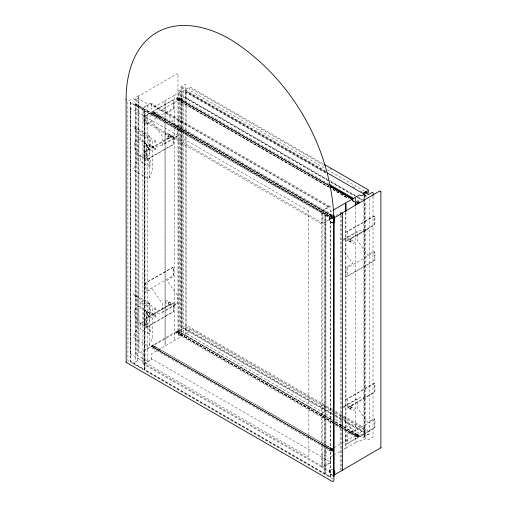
<?xml version="1.0" encoding="UTF-8"?>
<svg xmlns="http://www.w3.org/2000/svg" width="507" height="507" viewBox="0 0 507 507"><rect width="100%" height="100%" fill="white"/><g stroke="black" fill="none" stroke-linecap="round" stroke-linejoin="round"><path stroke-width="0.38" stroke-dasharray="2.54 1.9" d="M130.223 102.509L130.223 361.466L144.482 369.698L144.729 110.602L130.223 102.509L144.482 110.748L144.482 369.698M130.312 109.246L130.312 353.949L307.907 456.484M130.464 102.37L130.464 361.326L144.729 369.559M138.772 95.937L138.772 352.251L139.837 352.866L177.982 330.558M174.452 95.443L164.997 100.709L165.079 345.413L165.079 100.76L150.94 108.923L151.473 109.227L151.473 103.251L150.94 102.946L148.101 104.41L136.465 97.737L136.465 354.241L138.975 352.695L138.956 96.038L138.379 95.874L135.407 97.642L135.407 354.241L147.727 361.409L147.727 104.803L142.904 107.585L142.904 364.191L143.43 364.495L151.473 359.856L151.473 353.88L181.341 336.578L181.341 91.925L179.77 90.956L179.751 335.558L183.73 333.219L185.505 334.119L186.094 333.872L186.094 89.181L181.893 86.862M177.982 330.735L177.982 74.529M329.632 469.653L329.734 473.677L332.497 475.332M363.937 201.247L363.937 437.097L365.528 438.124L365.528 200.683M363.937 200.455L363.937 195.708M364.628 436.812L364.628 199.473M364.628 198.681L364.628 195.518M365.528 197.521L365.528 195.144M369.413 198.706L369.413 433.979L368.19 434.689L342.092 419.619M373 196.539L373 437.135L368.659 439.696L366.067 438.492L361.554 441.071L359.609 440.171L355.198 442.611M153.253 345.679L152.29 347.067L152.55 346.756L332.218 450.558L332.693 450.4M134.254 295.448L136.339 296.652L136.991 297.609L137.086 313.497L136.991 329.493L134.254 334.823A3.707 2.167 -59.7 0 0 133.474 337.389L148.735 346.218L151.606 339.988L152.214 337.618L152.22 307.236L151.827 305.835L134.254 295.448A3.707 2.155 -59.5 0 1 133.48 293.775L148.735 302.559L149.191 303.953L148.735 302.559M364.628 436.907L364.615 201.146M168.324 135.933L168.495 136.852L165.44 135.09L165.383 133.728L166.594 133.094L169.649 134.856L169.072 134.913M351.345 407.888L351.44 407.064L350.591 406.462L350.857 407.058M345.888 232.618L346.294 231.914L374.001 215.919L374.616 216.077L374.736 224.411L374.324 225.121L352.866 237.815L342.757 240.21L357.372 231.756L357.372 240.445L367.835 255.23L374.001 251.415L374.705 251.687L374.698 260.116L346.332 276.638L345.888 276.188L346.008 267.721L352.752 263.374L342.567 249.184M345.888 399.922L346.294 399.218L374.001 383.222L374.616 383.381L374.736 391.715L374.324 392.424L352.866 405.118L342.757 407.514L357.372 399.06L357.372 407.755L367.835 422.534L374.001 418.725L374.705 418.991L374.698 427.42L346.332 443.942L345.888 443.492L346.008 435.025L352.752 430.677L342.567 416.488M149.248 177.665L149.248 136.884L148.735 135.236L133.48 126.458A3.707 2.155 -59.5 0 0 134.254 128.125L136.339 129.336L136.991 130.293L137.086 146.181L136.991 162.17L134.254 167.506A3.707 2.167 -59.7 0 0 133.474 170.067L148.735 178.895L151.606 172.665L152.214 170.295L152.22 139.913L151.827 138.512L134.254 128.125M149.248 344.988L149.432 305.132L148.893 303.078L149.451 304.409L149.09 303.725M151.929 339.177L152.151 338.321M329.537 469.64L329.861 473.868M178.134 100.044C182.463 96.476 174.167 96.317 176.753 100.671L178.185 100.481L179.129 98.764L329.246 185.435M343.771 415.987L364.375 427.883L364.343 433.003L343.74 421.108M351.44 407.875L350.591 409.016L349.291 408.705L349.887 408.655M177.336 330.76L177.564 331.375L177.254 330.944M148.919 145.427L148.919 139.837L140.616 134.856L140.059 135.249L140.255 140.433L148.494 145.376L150.015 144.793L150.338 144.203L150.186 139.152L141.998 134.247L140.255 134.843M148.919 166.34L148.919 160.751L140.616 155.769L140.059 156.162L140.255 161.346L148.494 166.29L150.015 165.707L150.338 165.117L150.186 160.066L141.998 155.161L140.255 155.757M140.236 302.216L140.236 307.806L148.893 312.8C151.492 311.957 150.769 307.914 149.844 306.127L142.004 301.602L140.236 302.216L148.475 306.773L149.096 307.85L148.893 312.8M140.236 323.13L140.236 328.72L148.893 333.714C151.492 332.871 150.769 328.828 149.844 327.04L142.004 322.515L140.236 323.13L148.475 327.687L149.096 328.764L148.893 333.714M137.733 360.185L134.317 363.418L135.293 361.865L135.274 103.656L333.372 218.225M332.858 215.038L154.641 112.148L154.185 112.415L154.185 113.093L332.611 215.982L154.35 113.067L153.938 114.151L153.127 114.309L331.382 217.224L331.863 215.963L332.763 215.26M357.156 434.752C355.363 435.881 357.397 433.415 358.538 434.138C359.837 435.507 358.037 438.34 356.313 437.389C355.597 436.85 356.44 434.309 356.155 436.033L342.402 428.092M178.204 98.497C178.775 100.177 176.398 99.22 178.204 98.497L329.835 186.101M154.236 113.796C155.903 109.626 149.59 112.364 151.98 114.975L153.184 114.95L154.185 113.771M332.503 421.9L178.958 333.251C180.98 328.523 174.655 330.387 176.753 333.777L178.191 333.587L179.136 331.87L332.674 420.518M153.444 345.907C153.982 347.631 151.631 346.592 153.444 345.907L160.168 349.792L160.168 350.508L159.553 350.863M331.477 449.665L331.388 450.336L153.127 347.422L331.559 450.311L331.103 451.255L152.841 348.334L152.48 346.503L153.171 345.761M153.437 112.801C154.008 114.468 151.631 113.524 153.437 112.801L160.168 116.686L160.168 117.402L159.547 117.757L152.816 113.872M331.527 216.578L331.559 215.836M154.35 346.712L153.184 348.056L151.98 348.081C149.907 344.462 156.238 343.512 154.185 347.561L332.674 450.457M137.796 360.128L138.043 101.787L137.543 100.906L133.487 98.707L127.859 101.013L127.935 360.338L128.474 361.022L332.998 479.102M176.398 332.377L177.07 332.231L176.556 332.389M168.723 135.084L168.159 136.383L169.078 137.353L168.818 136.814M365.496 195.195L364.311 196.051L364.299 200.404M181.893 331.477L185.879 329.106L185.879 84.454L185.524 84.244L181.031 86.817L181.031 331.47L183.198 332.852L183.198 88.199L178.692 90.905L178.692 335.558L180.283 336.578L180.283 91.925L174.37 95.303L174.37 339.95M168.761 135.166L169.427 134.678L170.371 135.115L169.775 135.16M350.907 408.648L350.014 408.959L353.075 410.721L354.412 409.783L354.222 408.724L351.167 406.963L351.408 407.489M147.613 312.527L147.062 314.131L149.331 315.55L149.331 314.22L150.484 313.554L148.393 312.35L147.67 312.496M332.687 217.294L332.218 217.452L325.488 213.567L325.488 212.851L326.109 212.496L332.839 216.381M166.993 139.114L166.562 139.026L173.045 135.401L173.654 135.565L173.527 144.463L145.667 160.592L145.053 160.434L144.932 152.1L145.344 151.39L166.803 138.696L176.962 136.288L162.297 144.755L162.398 136.263L152.043 121.42L145.667 125.09L144.964 124.823L145.053 116.198L173.337 99.873L173.781 100.323L173.654 108.79L166.917 113.137L177.368 127.815L177.368 136.535L162.487 145.173L152.328 147.581M352.676 404.7L353.106 404.789L346.623 408.414L345.888 407.996M144.755 110.9L325.088 214.734L324.841 473.83L144.755 369.857L144.755 110.9L324.841 214.879L324.841 473.83M329.525 187.419L177.944 99.999L329.385 187.463M332.554 210.513L329.734 212.141L330.26 212.452L330.26 206.476L329.734 206.172L321.78 210.811L321.78 467.41L332.434 473.614M325.659 215.348L330.482 217.852L330.241 476.948L325.659 474.298L325.659 215.348L330.241 217.991L330.241 476.948M332.655 217.465L332.491 217.997L332.567 217.642M332.687 217.528L321.945 224.069L143.684 121.154L143.684 107.801L151.422 103.333L329.683 206.248L329.328 207.572L151.067 104.657L150.978 104.106L329.239 207.021L322.389 210.975L322.389 222.903L144.127 119.988L152.499 115.184L153.253 112.351L152.29 113.955L153.304 112.922L332.396 216.375M336.135 215.538L338.834 213.979M343.239 239.386L357.182 231.338L367.341 228.93L346.623 241.11L345.888 240.692M343.239 406.69L357.182 398.641L367.341 396.233M307.977 456.446L308.871 455.926L308.801 211.108M334.043 447.732L341.376 443.498M342.048 443.118L355.584 435.374L333.606 422.686M357.175 434.784L342.269 426.057M332.655 450.571L332.491 451.11L332.567 450.748M333.029 455.501L330.26 457.105L330.26 463.075L322.845 467.41L322.908 210.899M333.707 455.115L341.769 450.457M345.825 448.112L355.28 442.75L355.198 206.85M146.656 143.893L146.143 144.641L146.244 154.781C145.965 156.029 146.65 157.443 146.878 155.338A1.464 0.843 -60 0 1 146.504 154.635L146.504 145.813A1.464 0.843 -60 0 1 146.878 144.685C146.612 142.404 142.822 141.757 143.893 144.609L143.798 155.003L146.212 156.454M146.656 311.266L146.143 312.014L146.244 322.154C145.965 323.396 146.65 324.816 146.878 322.712A1.464 0.843 -60 0 1 146.504 322.008L146.504 313.187A1.464 0.843 -60 0 1 146.878 312.058C146.612 309.771 142.822 309.131 143.893 311.982L143.798 322.376L146.212 323.827M177.19 332.757L178.096 331.356M177.063 332.763L177.323 331.806L178.02 331.439M332.769 448.365C331.052 448.727 330.444 452.669 332.826 451.762M331.477 216.546C330.843 217.237 331.312 219.537 332.82 218.65M154.267 346.851L154.35 346.173L332.611 449.094L154.217 346.224M179.77 99.448L183.819 97.186L185.543 97.052L185.543 90.126L326.077 171.246M332.693 449.462L332.218 450.558M332.687 216.356L332.218 217.452M170.143 302.337L169.775 302.464M349.526 241.478L349.887 241.351M357.251 434.841L342.029 426.026M155.903 140.731C154.806 140.724 155.186 143.418 155.953 141.966C156.41 138.493 152.664 141.516 155.351 142.442M155.903 148.107C154.806 148.101 155.186 150.794 155.953 149.343C156.397 145.858 152.645 148.874 155.351 149.819M155.903 308.104C154.806 308.098 155.186 310.791 155.953 309.34C156.403 305.867 152.677 308.883 155.351 309.815M155.903 315.474C154.933 315.424 154.996 317.978 155.903 316.869C156.65 313.275 152.607 316.134 155.351 317.186M179.041 331.952L332.535 420.569M178.21 331.61L177.589 331.965L177.589 332.681L184.32 336.566L184.941 336.211L184.941 335.495L178.21 331.61L178.21 332.326L177.589 332.681M357.619 435.183C355.832 435.722 358.043 436.996 357.619 435.183L350.888 431.299L350.267 431.653L350.267 432.37L356.998 436.254M349.589 241.459L350.242 241.833L351.243 241.028L351.44 239.76L350.591 239.158L350.857 239.748M170.073 302.362L169.427 301.982L168.425 302.787L168.229 304.054L168.882 304.428M330.811 449.671L322.357 454.595L322.389 466.44L144.134 363.525L150.871 359.685L151.422 358.709L329.721 461.668L329.575 462.859L321.945 467.22L143.684 364.299L143.646 351.028L183.261 328.435L186.113 324.968L332.807 409.656M186.082 97.674L329.347 180.384M323.117 163.736L190.131 86.963L184.618 90.145L184.618 90.557L325.824 172.082M324.727 165.7L189.681 87.736L189.776 90.297L324.816 168.261M329.525 168.47L332.262 170.048M327.554 169.845L364.558 191.209M352.802 186.677L355.546 188.255M360.344 191.025L362.397 192.216M325.703 171.81L187.235 91.868L186.082 92.432L327.978 174.351M326.185 172.887L183.616 90.576L182.393 91.279L182.393 327.421L332.497 414.08M364.552 195.037L368.665 197.413M330.032 180.777L357.473 196.621M358.126 197.001L363.639 200.176M328.397 180.479L185.131 97.769L328.263 180.701M331.134 182.064L355.122 195.905M355.806 196.304L361.973 199.866M331.008 182.279L354.989 196.127M357.733 197.711L361.84 200.088M328.853 184.123L179.421 97.851L178.958 98.117L179.041 98.846L329.106 185.486M329.556 186.082L178.071 98.624L177.456 99.201L177.203 100.944L154.939 113.745L332.465 216.236M177.589 99.575L184.314 103.46L184.935 103.098L184.935 102.382M352.346 200.461L354.342 201.615M332.947 189.396L348.024 198.098M352.137 200.474L354.19 201.659M329.62 187.501L178.033 99.961M333.048 189.479L348.81 198.573M352.232 200.557L354.292 201.742M332.807 189.441L347.884 198.148M352.682 200.918L354.051 201.704M333.156 217.288L331.673 216.457L329.588 217.161L329.67 221.261L332.947 223.188M333.372 218.587L134.298 103.643L333.023 218.549M332.915 222.991L329.632 221.046L329.67 216.983L329.67 221.014L333.048 223.137M308.871 211.153L131.275 108.618L130.312 109.544M152.911 146.327A2.301 1.331 -60 0 0 150.192 148.741A2.301 1.331 -60 0 0 152.182 149.895A2.301 1.331 -60 0 0 152.911 146.327L150.509 145.16L148.76 146.586L148.399 148.817L150.611 150.313M335.545 411.24L343.087 415.594M332.712 410.689L190.131 328.371L189.738 328.663L189.631 331.318L186.094 333.321L332.782 418.009M335.45 412.273L342.986 416.627M343.676 417.02L368.393 431.292L368.424 434.341L362.93 437.617L342.269 425.709M334.29 412.59L185.543 326.711L185.587 333.486L184.618 334.69L332.674 420.17M334.975 412.99L363.804 429.632C361.821 432.275 357.803 433.067 357.22 436.172L343.467 428.231M332.554 413.427L187.235 329.531L186.082 330.089L332.776 414.777M335.298 415.011L342.833 419.365M343.518 419.758L365.496 432.446L364.311 433.707L364.356 436.235L343.746 424.34M335.241 415.664L341.407 419.226M335.514 416.361L343.055 420.715M152.911 313.63A2.301 1.331 -60 0 0 150.192 316.045A2.301 1.331 -60 0 0 152.182 317.198A2.301 1.331 -60 0 0 152.911 313.63L150.509 312.464L148.76 313.89L148.399 316.121L150.611 317.616M335.526 419.593L343.062 423.947M335.419 421.754L341.585 425.316M335.419 422.103L341.585 425.665M335.178 422.065L341.445 425.709M335.241 423.484L342.783 427.832M332.922 422.287L177.323 332.453L177.608 334.031L332.522 423.472M332.947 422.508L177.944 333.105L332.807 422.553M333.638 422.901L356.326 436.007L356.332 436.685L355.87 436.952L343.486 429.803M335.552 424.137L341.718 427.699M335.26 425.056L342.802 429.404M343.79 449.291L345.907 448.163L345.825 212.262M332.839 449.487L326.109 445.602L325.494 445.957L325.494 446.673M341.401 470.122L340.393 469.488L340.393 215.355M333.257 469.926L331.774 469.089L329.683 469.799L329.759 473.639L333.055 475.604M325.088 473.69L144.996 369.717L144.996 110.76M330.482 476.802L325.906 474.159L325.906 215.209M332.478 449.139L331.508 449.601M149.394 136.871L148.735 135.236M149.394 304.194L149.052 303.826L149.292 304.105M168.818 304.118L168.894 304.498M130.312 353.949L130.312 353.582M364.615 194.821L364.615 197.983M345.907 212.306L345.907 448.068M341.515 215.317L341.515 469.355M181.893 86.824L181.893 331.515M177.982 74.706L176.918 73.8L138.772 96.115M144.932 319.404L144.932 327.471L145.509 327.94L173.66 311.596L173.781 303.123L173.21 302.647L152.328 314.885L162.487 312.477L177.368 303.845L177.368 295.118L166.917 280.441L173.654 276.093L173.781 267.626L173.337 267.176L145.186 283.331L144.932 291.975L145.667 292.4L152.075 288.762L162.398 303.566L162.297 312.058L176.962 303.592L166.803 306L151.999 314.543L145.344 318.694L144.932 319.404M145.953 318.65L146.155 327.237L173.451 311.475L173.451 303.009L145.953 318.65M145.953 282.614L146.155 291.195L173.451 275.44L173.451 266.967L145.953 282.614M145.953 151.346L146.155 159.933L173.451 144.172L173.451 135.705L145.953 151.346M145.953 115.311L146.155 123.892L173.451 108.13L173.451 99.664L145.953 115.311M147.005 146.276L147.245 147.043L149.331 148.247L149.331 146.916L150.484 146.25L148.12 144.996L147.005 146.276M347.434 434.974L347.637 443.562L374.939 427.8L374.939 419.333L347.434 434.974M347.434 398.939L347.637 407.527L374.939 391.765L374.939 383.292L347.434 398.939M347.434 267.671L347.637 276.258L374.939 260.497L374.939 252.03L347.434 267.671M347.434 231.636L347.637 240.223L374.939 224.462L374.939 215.988L347.434 231.636M357.847 435.361L357.27 436.806L358.227 435.139L357.847 435.361M165.206 301.633L165.44 302.394L168.495 304.156L168.495 302.825L169.649 302.166L166.328 300.347L165.206 301.633M354.463 241.947L354.285 242.783L353.335 243.468L350.014 241.655L351.167 240.99L351.167 239.659L354.463 241.947M178.033 98.168L177.057 99.657L178.033 98.168M134.539 143.025C132.378 149.704 144.4 165.174 149.007 154.401C151.175 147.721 139.146 132.251 134.539 143.025M134.539 310.328C132.378 317.008 144.4 332.478 149.007 321.704C151.175 315.024 139.146 299.555 134.539 310.328M152.563 111.958L152.791 112.567L152.582 111.914M177.336 97.655L177.564 98.263L177.399 97.674M152.582 345.02L152.791 345.679L152.582 345.02M357.955 437.142L357.727 436.533L357.955 437.142M358.899 435.887L358.557 436.438L358.899 435.887M151.764 113.372L152.296 113.429L151.764 113.372M176.537 99.068L177.07 99.125L176.537 99.068M151.77 346.484L152.296 346.534L151.77 346.484M358.867 435.564L358.221 435.671L358.893 435.526M170.022 137.188A1.35 0.78 -60 0 0 170.453 135.09A1.35 0.78 -60 0 0 168.856 136.51A1.35 0.78 -60 0 0 170.022 137.188M170.022 304.492A1.35 0.78 -60 0 0 170.453 302.394A1.35 0.78 -60 0 0 168.856 303.813A1.35 0.78 -60 0 0 170.022 304.492M350.134 241.174A1.35 0.78 -60 0 0 350.565 239.082A1.35 0.78 -60 0 0 348.968 240.495A1.35 0.78 -60 0 0 350.134 241.174M350.134 408.477A1.35 0.78 -60 0 0 350.565 406.386A1.35 0.78 -60 0 0 348.968 407.799A1.35 0.78 -60 0 0 350.134 408.477"/><path stroke-width="0.76" d="M126.104 361.998L126.104 362.385L332.681 481.65L333.904 480.947L333.904 218.225C331.179 147.138 291.024 77.584 230.818 39.679L230.457 39.47C208.599 26.687 179.693 19.044 156.416 32.663C133.575 46.257 126.009 74.649 126.104 99.664L126.104 100.088M126.104 99.664L126.18 362.423M333.904 218.644L333.834 476.662M334.652 218.263L334.652 221.483L333.84 222.605M355.28 198.193L355.28 205.316M363.937 194.916C362.835 189.675 366.295 193.579 368.462 194.58C371.593 192.996 374.229 189.929 373 195.746M380.896 447.884L380.896 191.678M364.311 192.875L367.898 190.619M357.72 202.851L358.227 202.033L357.232 203.637L357.429 203.155M333.948 217.598L334.05 215.76L333.378 215.19M358.722 203.294L358.975 202.217L358.531 201.025C356.763 200.17 354.881 203.744 356.757 204.511M365.515 193.522L361.554 195.803L359.539 194.935L333.238 210.12M350.267 198.548L350.888 198.186L352.302 199.004M333.936 475.243L334.747 474.121L334.702 470.781M333.898 216.743L333.441 216.869M358.677 202.439L358.506 202.534M324.486 164.528L368.424 189.916L368.145 193.205L365.243 191.602M363.766 193.002L362.93 193.484L327.192 172.874M329.537 184.516L353.518 198.364M330.621 186.221L352.549 198.883M330.482 186.272L352.409 198.934M344.912 194.808L346.281 195.594M330.241 186.481L352.853 199.536M333.067 216.762L334.715 217.604L341.515 213.732M342.428 469.824L342.751 470.014L380.896 447.706M334.405 474.748L342.574 470.243L342.561 213.586L340.679 212.667L340.393 214.562M380.896 191.855L379.825 190.949L341.68 213.263M345.907 211.52L345.825 203.465L345.825 211.47M334.126 217.085L333.777 217.636L334.126 217.085M358.899 202.775L358.55 203.326L358.899 202.775"/></g></svg>
